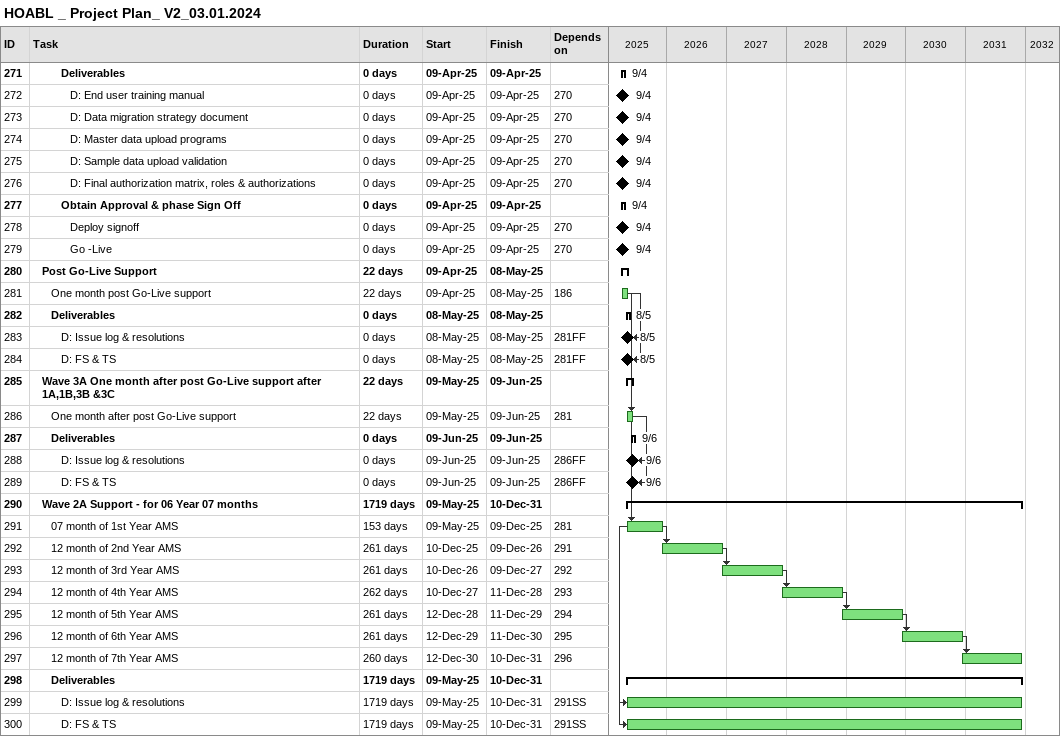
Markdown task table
HOABL _ Project Plan_ V2_03.01.2024

| ID | Level | Task | Duration | Start | Finish | Predecessors |
|---|---|---|---|---|---|---|
| 271 | 4 | **Deliverables** | 0d | 2025-04-09 | 2025-04-09 |  |
| 272 | 5 | D: End user training manual | 0d | 2025-04-09 | 2025-04-09 | 270 |
| 273 | 5 | D: Data migration strategy document | 0d | 2025-04-09 | 2025-04-09 | 270 |
| 274 | 5 | D: Master data upload programs | 0d | 2025-04-09 | 2025-04-09 | 270 |
| 275 | 5 | D: Sample data upload validation | 0d | 2025-04-09 | 2025-04-09 | 270 |
| 276 | 5 | D: Final authorization matrix, roles & authorizations | 0d | 2025-04-09 | 2025-04-09 | 270 |
| 277 | 4 | **Obtain Approval & phase Sign Off** | 0d | 2025-04-09 | 2025-04-09 |  |
| 278 | 5 | Deploy signoff | 0d | 2025-04-09 | 2025-04-09 | 270 |
| 279 | 5 | Go -Live | 0d | 2025-04-09 | 2025-04-09 | 270 |
| 280 | 2 | **Post Go-Live Support** | 22d | 2025-04-09 | 2025-05-08 |  |
| 281 | 3 | One month post Go-Live support | 22d | 2025-04-09 | 2025-05-08 | 186 |
| 282 | 3 | **Deliverables** | 0d | 2025-05-08 | 2025-05-08 |  |
| 283 | 4 | D: Issue log & resolutions | 0d | 2025-05-08 | 2025-05-08 | 281FF |
| 284 | 4 | D: FS & TS | 0d | 2025-05-08 | 2025-05-08 | 281FF |
| 285 | 2 | **Wave 3A One month after post Go-Live support after 1A,1B,3B &3C** | 22d | 2025-05-09 | 2025-06-09 |  |
| 286 | 3 | One month after post Go-Live support | 22d | 2025-05-09 | 2025-06-09 | 281 |
| 287 | 3 | **Deliverables** | 0d | 2025-06-09 | 2025-06-09 |  |
| 288 | 4 | D: Issue log & resolutions | 0d | 2025-06-09 | 2025-06-09 | 286FF |
| 289 | 4 | D: FS & TS | 0d | 2025-06-09 | 2025-06-09 | 286FF |
| 290 | 2 | **Wave 2A Support - for 06 Year 07 months** | 1719d | 2025-05-09 | 2031-12-10 |  |
| 291 | 3 | 07 month of 1st Year AMS | 153d | 2025-05-09 | 2025-12-09 | 281 |
| 292 | 3 | 12 month of 2nd Year AMS | 261d | 2025-12-10 | 2026-12-09 | 291 |
| 293 | 3 | 12 month of 3rd Year AMS | 261d | 2026-12-10 | 2027-12-09 | 292 |
| 294 | 3 | 12 month of 4th Year AMS | 262d | 2027-12-10 | 2028-12-11 | 293 |
| 295 | 3 | 12 month of 5th Year AMS | 261d | 2028-12-12 | 2029-12-11 | 294 |
| 296 | 3 | 12 month of 6th Year AMS | 261d | 2029-12-12 | 2030-12-11 | 295 |
| 297 | 3 | 12 month of 7th Year AMS | 260d | 2030-12-12 | 2031-12-10 | 296 |
| 298 | 3 | **Deliverables** | 1719d | 2025-05-09 | 2031-12-10 |  |
| 299 | 4 | D: Issue log & resolutions | 1719d | 2025-05-09 | 2031-12-10 | 291SS |
| 300 | 4 | D: FS & TS | 1719d | 2025-05-09 | 2031-12-10 | 291SS |
